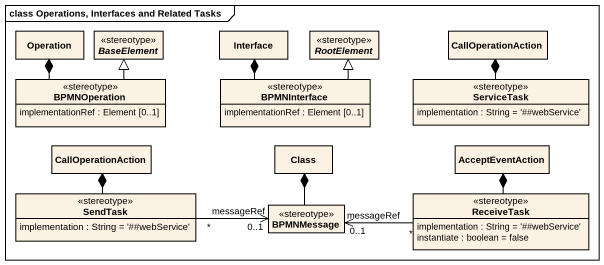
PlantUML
@startuml
mainframe class Operations, Interfaces and Related Tasks
hide circle
hide empty members
class Operation
abstract class BaseElement <<stereotype>>
class "Interface" as Interface_
abstract class RootElement <<stereotype>>
class CallOperationAction
class BPMNOperation <<stereotype>> {
  implementationRef : Element [0..1]
}
class BPMNInterface <<stereotype>> {
  implementationRef : Element [0..1]
}
class ServiceTask <<stereotype>> {
  implementation : String = '##webService'
}
class "CallOperationAction" as CallOperationAction_2
class "Class" as Class_
class AcceptEventAction
class SendTask <<stereotype>> {
  implementation : String = '##webService'
}
class BPMNMessage <<stereotype>>
class ReceiveTask <<stereotype>> {
  implementation : String = '##webService'
  instantiate : boolean = false
}
BPMNOperation -up-* Operation
BPMNOperation -up-|> BaseElement
BPMNInterface -up-* Interface_
BPMNInterface -up-|> RootElement
ServiceTask -up-* CallOperationAction
SendTask -up-* CallOperationAction_2
SendTask "*" -right-> "messageRef\n0..1" BPMNMessage
BPMNMessage -up-* Class_
ReceiveTask -up-* AcceptEventAction
ReceiveTask "*" -left-> "messageRef\n0..1" BPMNMessage
@enduml
